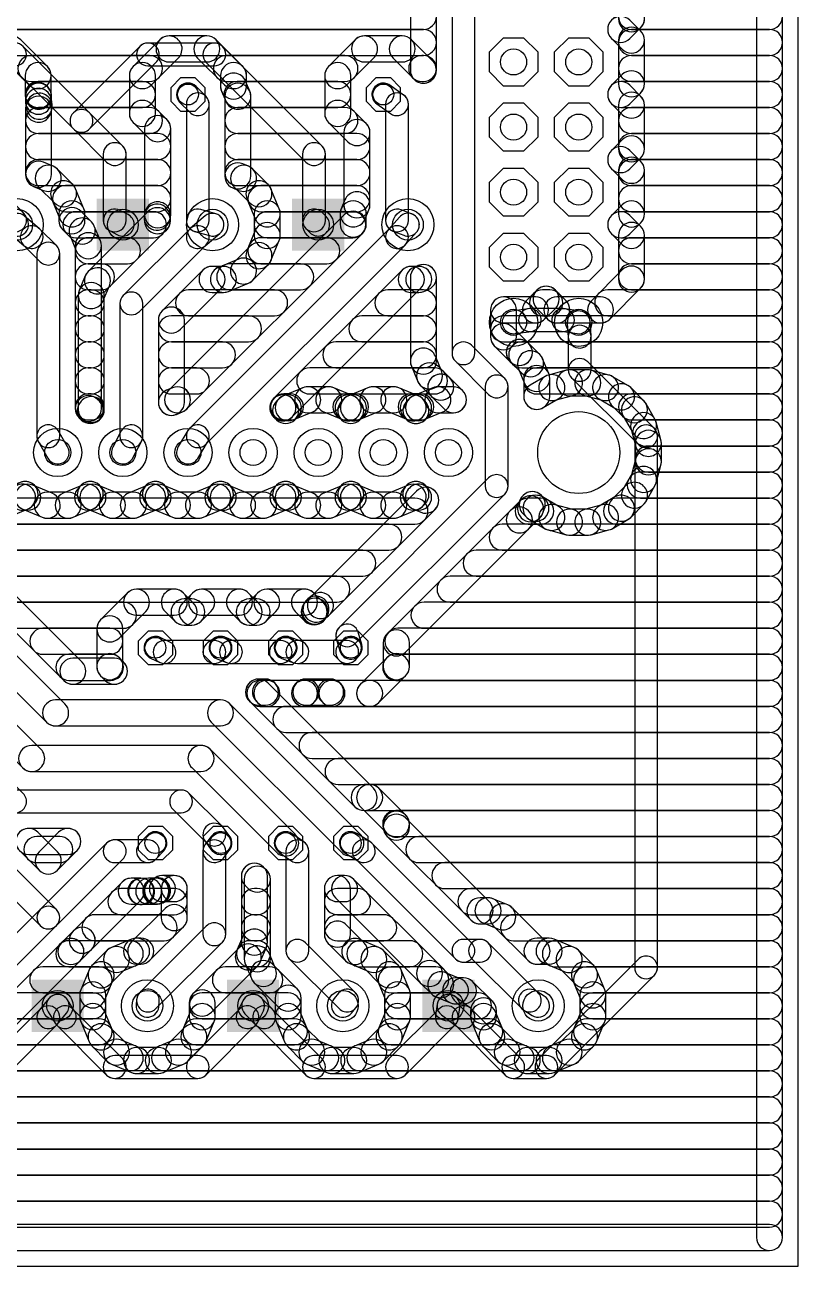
# Model space of a CAD drawing. Extents: x 0 to 108, y 0 to 85.
# Drawn here: x 77.46 to 107.62, y 0 to 48.44 of the extents above; entities that cross this region are included whole.
import ezdxf

# ---------------------------------------------------------------- set-up
doc = ezdxf.new("R2010")
doc.units = 0
for name, color, linetype in [('16', 174, 'CONTINUOUS'), ('17', 94, 'CONTINUOUS'), ('20', 178, 'CONTINUOUS'), ('44', 250, 'CONTINUOUS')]:
    doc.layers.add(name, color=color, linetype=linetype)

# ---------------------------------------------------------------- blocks, each defined once
blk = doc.blocks.new('OCTAGONP')
blk.add_lwpolyline([(-0.5, -0.2071), (-0.5, 0.2071), (-0.2071, 0.5), (0.2071, 0.5), (0.5, 0.2071), (0.5, -0.2071), (0.2071, -0.5), (-0.2071, -0.5)], close=True)
blk = doc.blocks.new('ROUNDP')
blk.add_circle((0, 0), 0.5)
blk = doc.blocks.new('SQUAREP')
blk.add_solid([(-0.5, -0.5), (0.5, -0.5), (-0.5, 0.5), (0.5, 0.5)])

msp = doc.modelspace()

# ---------------------------------------------------------------- linework, layer by layer
at = {"layer": '16'}
for points in [[(105.9944, 83.9624), (105.9944, 1.1176, 1), (107.0104, 1.1176), (107.0104, 83.9624, 1)], [(94.1197, 50.5206), (94.1197, 35.6235, 1), (95.0087, 35.6235), (95.0087, 50.5206, 1)], [(101.6254, 48.6778), (101.6254, 50.3822, 1), (100.6094, 50.3822), (100.6094, 48.6778, 1)], [(92.4941, 49.8736), (92.4941, 46.6724, 1), (93.5101, 46.6724), (93.5101, 49.8736, 1)], [(63.2834, 48.26), (93.0021, 48.26, 1), (93.0021, 49.276), (63.2834, 49.276, 1)], [(101.0588, 47.9008), (101.4766, 48.3186, 1), (100.7582, 49.037), (100.3404, 48.6192, 1)], [(101.1174, 48.26), (106.5024, 48.26, 1), (106.5024, 49.276), (101.1174, 49.276, 1)], [(101.4766, 48.2014), (101.0588, 48.6192, 1), (100.3404, 47.9008), (100.7582, 47.483, 1)], [(62.2674, 47.244), (93.0021, 47.244, 1), (93.0021, 48.26), (62.2674, 48.26, 1)], [(78.3372, 46.8157), (77.2957, 47.8572, 1), (76.5773, 47.1388), (77.6188, 46.0973, 1)], [(82.7243, 47.8572), (81.6828, 46.8157, 1), (82.4012, 46.0973), (83.4427, 47.1388, 1)], [(84.5565, 48.006), (83.0835, 48.006, 1), (83.0835, 46.99), (84.5565, 46.99, 1)], [(85.9572, 46.8157), (84.9157, 47.8572, 1), (84.1973, 47.1388), (85.2388, 46.0973, 1)], [(90.3443, 47.8572), (89.3028, 46.8157, 1), (90.0212, 46.0973), (91.0627, 47.1388, 1)], [(92.1765, 48.006), (90.7035, 48.006, 1), (90.7035, 46.99), (92.1765, 46.99, 1)], [(93.3613, 47.0316), (92.5357, 47.8572, 1), (91.8173, 47.1388), (92.6429, 46.3132, 1)], [(101.6254, 46.1378), (101.6254, 47.8422, 1), (100.6094, 47.8422), (100.6094, 46.1378, 1)], [(101.1174, 47.244), (106.5024, 47.244, 1), (106.5024, 48.26), (101.1174, 48.26, 1)], [(74.4855, 46.8376), (77.0763, 46.8376, 1), (77.0763, 47.7266), (74.4855, 47.7266, 1)], [(76.762, 46.9678), (79.3528, 44.377, 1), (79.9814, 45.0056), (77.3906, 47.5964, 1)], [(79.9814, 44.377), (82.5722, 46.9678, 1), (81.9436, 47.5964), (79.3528, 45.0056, 1)], [(82.2579, 46.8376), (84.8487, 46.8376, 1), (84.8487, 47.7266), (82.2579, 47.7266, 1)], [(84.5344, 46.9678), (88.4206, 43.0816, 1), (89.0492, 43.7102), (85.163, 47.5964, 1)], [(77.6985, 46.228), (82.3215, 46.228, 1), (82.3215, 47.244), (77.6985, 47.244, 1)], [(85.3185, 46.228), (89.9415, 46.228, 1), (89.9415, 47.244), (85.3185, 47.244, 1)], [(92.9385, 46.228), (93.0021, 46.228, 1), (93.0021, 47.244), (92.9385, 47.244, 1)], [(101.1174, 46.228), (106.5024, 46.228, 1), (106.5024, 47.244), (101.1174, 47.244, 1)], [(78.486, 45.6804), (78.486, 46.4565, 1), (77.47, 46.4565), (77.47, 45.6804, 1)], [(81.534, 46.4565), (81.534, 44.9835, 1), (82.55, 44.9835), (82.55, 46.4565, 1)], [(86.106, 46.0483), (86.106, 46.4565, 1), (85.09, 46.4565), (85.09, 46.0483, 1)], [(86.2324, 45.8441), (86.0673, 46.2427, 1), (85.1287, 45.8539), (85.2938, 45.4553, 1)], [(89.154, 46.4565), (89.154, 44.9835, 1), (90.17, 44.9835), (90.17, 46.4565, 1)], [(101.0588, 45.3608), (101.4766, 45.7786, 1), (100.7582, 46.497), (100.3404, 46.0792, 1)], [(77.978, 45.212), (82.042, 45.212, 1), (82.042, 46.228), (77.978, 46.228, 1)], [(78.46, 45.8441), (78.4473, 45.8748, 1), (77.5087, 45.486), (77.5214, 45.4553, 1)], [(78.4987, 45.4546), (78.4987, 45.6497, 1), (77.4827, 45.6497), (77.4827, 45.4546, 1)], [(84.5153, 45.6533), (84.1343, 46.0343, 1), (83.5057, 45.4057), (83.8867, 45.0247, 1)], [(85.734, 45.212), (89.662, 45.212, 1), (89.662, 46.228), (85.734, 46.228, 1)], [(86.2711, 42.5422), (86.2711, 45.6497, 1), (85.2551, 45.6497), (85.2551, 42.5422, 1)], [(92.2318, 45.7007), (91.6984, 46.0817, 1), (91.1816, 45.3583), (91.715, 44.9773, 1)], [(101.4766, 45.6614), (101.0588, 46.0792, 1), (100.3404, 45.3608), (100.7582, 44.943, 1)], [(100.6996, 45.212), (106.5024, 45.212, 1), (106.5024, 46.228), (100.6996, 46.228, 1)], [(78.5219, 45.3363), (78.4932, 45.5294, 1), (77.4882, 45.3798), (77.517, 45.1868, 1)], [(78.4835, 45.0235), (78.5123, 45.1384, 1), (77.5266, 45.3848), (77.4979, 45.2699, 1)], [(78.4987, 42.6053), (78.4987, 45.1467, 1), (77.4827, 45.1467), (77.4827, 42.6053, 1)], [(84.6455, 40.8051), (84.6455, 45.339, 1), (83.7565, 45.339), (83.7565, 40.8051, 1)], [(92.4179, 40.8051), (92.4179, 45.339, 1), (91.5289, 45.339), (91.5289, 40.8051, 1)], [(101.6254, 43.5978), (101.6254, 45.3022, 1), (100.6094, 45.3022), (100.6094, 43.5978, 1)], [(77.9907, 44.196), (82.3215, 44.196, 1), (82.3215, 45.212), (77.9907, 45.212, 1)], [(79.3528, 44.377), (80.6482, 43.0816, 1), (81.2768, 43.7102), (79.9814, 45.0056, 1)], [(81.6828, 44.6243), (82.2797, 44.0274, 1), (82.9981, 44.7458), (82.4012, 45.3427, 1)], [(85.7631, 44.196), (89.9415, 44.196, 1), (89.9415, 45.212), (85.7631, 45.212, 1)], [(89.3028, 44.6243), (90.0521, 43.875, 1), (90.7705, 44.5934), (90.0212, 45.3427, 1)], [(101.1174, 44.196), (106.5024, 44.196, 1), (106.5024, 45.212), (101.1174, 45.212, 1)], [(82.1309, 44.3866), (82.1309, 41.0235, 1), (83.1469, 41.0235), (83.1469, 44.3866, 1)], [(89.9033, 44.2342), (89.9033, 41.4142, 1), (90.9193, 41.4142), (90.9193, 44.2342, 1)], [(77.9907, 43.18), (82.6389, 43.18, 1), (82.6389, 44.196), (77.9907, 44.196, 1)], [(85.7631, 43.18), (90.4113, 43.18, 1), (90.4113, 44.196), (85.7631, 44.196, 1)], [(101.0588, 42.8208), (101.4766, 43.2386, 1), (100.7582, 43.957), (100.3404, 43.5392, 1)], [(101.1174, 43.18), (106.5024, 43.18, 1), (106.5024, 44.196), (101.1174, 44.196, 1)], [(80.518, 43.3959), (80.518, 40.8051, 1), (81.407, 40.8051), (81.407, 43.3959, 1)], [(88.2904, 43.3959), (88.2904, 40.8051, 1), (89.1794, 40.8051), (89.1794, 43.3959, 1)], [(101.4766, 43.1214), (101.0588, 43.5392, 1), (100.3404, 42.8208), (100.7582, 42.403, 1)], [(77.9907, 42.164), (82.6389, 42.164, 1), (82.6389, 43.18), (77.9907, 43.18, 1)], [(78.563, 42.9181), (78.1851, 43.0746, 1), (77.7963, 42.136), (78.1742, 41.9794, 1)], [(85.7631, 42.164), (90.4113, 42.164, 1), (90.4113, 43.18), (85.7631, 43.18, 1)], [(101.6254, 41.0578), (101.6254, 42.7622, 1), (100.6094, 42.7622), (100.6094, 41.0578, 1)], [(101.1174, 42.164), (106.5024, 42.164, 1), (106.5024, 43.18), (101.1174, 43.18, 1)], [(79.328, 42.2078), (78.7278, 42.808, 1), (78.0094, 42.0896), (78.6096, 41.4894, 1)], [(86.183, 42.9181), (85.9575, 43.0115, 1), (85.5687, 42.0728), (85.7942, 41.9794, 1)], [(86.948, 42.2078), (86.3478, 42.808, 1), (85.6294, 42.0896), (86.2296, 41.4894, 1)], [(79.7629, 41.2588), (79.4381, 42.043, 1), (78.4994, 41.6542), (78.8243, 40.87, 1)], [(79.0485, 41.148), (82.6389, 41.148, 1), (82.6389, 42.164), (79.0485, 42.164, 1)], [(87.3829, 41.2588), (87.0581, 42.043, 1), (86.1194, 41.6542), (86.4443, 40.87, 1)], [(86.6685, 41.148), (90.4113, 41.148, 1), (90.4113, 42.164), (86.6685, 42.164, 1)], [(101.1174, 41.148), (106.5024, 41.148, 1), (106.5024, 42.164), (101.1174, 42.164, 1)], [(77.3906, 41.1194), (76.7429, 41.7671, 1), (76.1143, 41.1385), (76.762, 40.4908, 1)], [(89.942, 41.6086), (89.7971, 41.2588, 1), (90.7357, 40.87), (90.8806, 41.2198, 1)], [(76.6798, 40.6041), (76.7635, 40.439, 1), (77.5565, 40.841), (77.4728, 41.0061, 1)], [(79.8016, 40.7969), (79.8016, 41.0644, 1), (78.7856, 41.0644), (78.7856, 40.7969, 1)], [(80.0552, 40.7538), (79.6528, 41.1562, 1), (78.9344, 40.4377), (79.3368, 40.0353, 1)], [(82.2705, 41.1544), (79.9267, 38.8107, 1), (80.6451, 38.0922), (82.9889, 40.436, 1)], [(80.7574, 40.4107), (81.0749, 40.2456, 1), (81.4851, 41.0344), (81.1676, 41.1995, 1)], [(82.1504, 41.1628), (82.125, 41.0739, 1), (83.1021, 40.7953), (83.1274, 40.8842, 1)], [(82.1089, 40.8764), (82.125, 40.737, 1), (83.1343, 40.8535), (83.1182, 40.9929, 1)], [(84.0791, 40.3776), (84.6581, 40.2125, 1), (84.9019, 41.0675), (84.3229, 41.2326, 1)], [(87.4216, 40.2156), (87.4216, 41.0644, 1), (86.4056, 41.0644), (86.4056, 40.2156, 1)], [(88.4206, 40.4908), (88.5857, 40.3257, 1), (89.2143, 40.9543), (89.0492, 41.1194, 1)], [(89.7584, 41.0644), (89.7584, 40.6595, 1), (90.7744, 40.6595), (90.7744, 41.0644, 1)], [(91.813, 40.3906), (92.2396, 40.2255, 1), (92.5604, 41.0545), (92.1338, 41.2196, 1)], [(101.0588, 40.2808), (101.4766, 40.6986, 1), (100.7582, 41.417), (100.3404, 40.9992, 1)], [(78.013, 40.4951), (77.449, 40.9777, 1), (76.871, 40.3023), (77.435, 39.8197, 1)], [(79.4505, 40.132), (82.4745, 40.132, 1), (82.4745, 41.148), (79.4505, 41.148, 1)], [(80.4031, 40.0148), (80.1653, 40.589, 1), (79.2267, 40.2002), (79.4645, 39.626, 1)], [(89.9072, 41.0188), (83.055, 34.1666, 1), (83.7735, 33.4482), (90.6256, 40.3003, 1)], [(84.4856, 39.816), (85.0646, 40.2986, 1), (84.4954, 40.9814), (83.9164, 40.4988, 1)], [(87.0581, 39.237), (87.3829, 40.0212, 1), (86.4443, 40.41), (86.1194, 39.6258, 1)], [(86.9136, 40.132), (90.2469, 40.132, 1), (90.2469, 41.148), (86.9136, 41.148, 1)], [(92.3064, 39.863), (92.733, 40.3456, 1), (92.067, 40.9344), (91.6404, 40.4518, 1)], [(101.4766, 40.5814), (101.0588, 40.9992, 1), (100.3404, 40.2808), (100.7582, 39.863, 1)], [(100.6996, 40.132), (106.5024, 40.132, 1), (106.5024, 41.148), (100.6996, 41.148, 1)], [(101.6254, 38.5178), (101.6254, 40.2222, 1), (100.6094, 40.2222), (100.6094, 38.5178, 1)], [(77.4097, 39.8431), (78.0574, 39.1954, 1), (78.686, 39.824), (78.0383, 40.4717, 1)], [(80.4418, 33.4658), (80.4418, 39.8204, 1), (79.4258, 39.8204), (79.4258, 33.4658, 1)], [(83.8867, 40.4717), (81.2959, 37.8809, 1), (81.9245, 37.2523), (84.5153, 39.8431, 1)], [(91.6591, 40.4717), (83.8867, 32.6993, 1), (84.5153, 32.0707), (92.2877, 39.8431, 1)], [(77.9272, 39.5097), (77.9272, 32.385, 1), (78.8162, 32.385), (78.8162, 39.5097, 1)], [(79.9338, 39.116), (81.4585, 39.116, 1), (81.4585, 40.132), (79.9338, 40.132, 1)], [(86.3478, 38.472), (86.948, 39.0722, 1), (86.2296, 39.7906), (85.6294, 39.1904, 1)], [(86.6685, 39.116), (89.2309, 39.116, 1), (89.2309, 40.132), (86.6685, 40.132, 1)], [(101.1174, 39.116), (106.5024, 39.116, 1), (106.5024, 40.132), (101.1174, 40.132, 1)], [(85.3988, 38.0371), (86.183, 38.3619, 1), (85.7942, 39.3006), (85.01, 38.9757, 1)], [(79.9338, 38.1), (80.4425, 38.1, 1), (80.4425, 39.116), (79.9338, 39.116, 1)], [(79.8166, 38.6459), (79.5788, 38.0717, 1), (80.5174, 37.6829), (80.7552, 38.2571, 1)], [(83.5315, 36.5603), (85.1184, 38.1472, 1), (84.3999, 38.8656), (82.8131, 37.2788, 1)], [(84.7591, 37.9984), (85.2044, 37.9984, 1), (85.2044, 39.0144), (84.7591, 39.0144, 1)], [(85.4497, 38.1), (88.2149, 38.1, 1), (88.2149, 39.116), (85.4497, 39.116, 1)], [(87.8803, 33.1368), (92.8908, 38.1472, 1), (92.1723, 38.8656), (87.1619, 33.8552, 1)], [(92.5315, 37.9984), (92.8244, 37.9984, 1), (92.8244, 39.0144), (92.5315, 39.0144, 1)], [(93.0188, 38.0371), (93.1965, 38.1107, 1), (92.8077, 39.0493), (92.63, 38.9757, 1)], [(92.4941, 38.58), (92.4941, 35.3128, 1), (93.5101, 35.3128), (93.5101, 38.58, 1)], [(100.2714, 36.9534), (101.4766, 38.1586, 1), (100.7582, 38.877), (99.553, 37.6718, 1)], [(101.1174, 38.1), (106.5024, 38.1, 1), (106.5024, 39.116), (101.1174, 39.116, 1)], [(79.5401, 37.8773), (79.5401, 33.4277, 1), (80.5561, 33.4277), (80.5561, 37.8773, 1)], [(79.9338, 37.084), (80.0481, 37.084, 1), (80.0481, 38.1), (79.9338, 38.1, 1)], [(81.1657, 37.5666), (81.1657, 32.385, 1), (82.0547, 32.385), (82.0547, 37.5666, 1)], [(83.8447, 37.084), (87.1989, 37.084, 1), (87.1989, 38.1), (83.8447, 38.1, 1)], [(91.6171, 37.084), (93.0021, 37.084, 1), (93.0021, 38.1), (91.6171, 38.1, 1)], [(96.6343, 36.2705), (96.6343, 37.3126, 1), (95.6183, 37.3126), (95.6183, 36.2705, 1)], [(96.1263, 36.8046), (97.3722, 36.8046, 1), (97.3722, 37.8206), (96.1263, 37.8206, 1)], [(97.7314, 36.9534), (98.1492, 37.3712, 1), (97.4308, 38.0896), (97.013, 37.6718, 1)], [(97.6516, 37.084), (97.9284, 37.084, 1), (97.9284, 38.1), (97.6516, 38.1, 1)], [(97.4308, 37.3712), (97.8486, 36.9534, 1), (98.567, 37.6718), (98.1492, 38.0896, 1)], [(98.2078, 36.8046), (99.9122, 36.8046, 1), (99.9122, 37.8206), (98.2078, 37.8206, 1)], [(100.1916, 37.084), (106.5024, 37.084, 1), (106.5024, 38.1), (100.1916, 38.1, 1)], [(83.6803, 33.7086), (83.6803, 36.9196, 1), (82.6643, 36.9196), (82.6643, 33.7086, 1)], [(97.0934, 37.3591), (96.4584, 37.2702, 1), (96.5816, 36.3898), (97.2166, 36.4787, 1)], [(98.4504, 37.3634), (97.155, 37.3634, 1), (97.155, 36.4744), (98.4504, 36.4744, 1)], [(98.3863, 36.4791), (98.9959, 36.3902, 1), (99.1241, 37.2698), (98.5145, 37.3587, 1)], [(79.9338, 36.068), (80.0481, 36.068, 1), (80.0481, 37.084), (79.9338, 37.084, 1)], [(83.1723, 36.068), (86.1829, 36.068, 1), (86.1829, 37.084), (83.1723, 37.084, 1)], [(90.6011, 36.068), (93.0021, 36.068, 1), (93.0021, 37.084), (90.6011, 37.084, 1)], [(96.1263, 36.068), (106.5024, 36.068, 1), (106.5024, 37.084), (96.1263, 37.084, 1)], [(99.5416, 36.3014), (99.5035, 36.8602, 1), (98.6165, 36.7998), (98.6546, 36.241, 1)], [(97.1037, 36.0116), (96.4855, 36.6297, 1), (95.7671, 35.9113), (96.3852, 35.2932, 1)], [(99.5426, 34.9758), (99.5426, 36.2712, 1), (98.6536, 36.2712), (98.6536, 34.9758, 1)], [(79.9338, 35.052), (80.0481, 35.052, 1), (80.0481, 36.068), (79.9338, 36.068, 1)], [(83.1723, 35.052), (85.1669, 35.052, 1), (85.1669, 36.068), (83.1723, 36.068, 1)], [(89.5851, 35.052), (93.0021, 35.052, 1), (93.0021, 36.068), (89.5851, 36.068, 1)], [(94.2499, 35.3092), (95.5453, 34.0138, 1), (96.1739, 34.6424), (94.8785, 35.9378, 1)], [(97.5431, 35.5722), (97.1037, 36.0116, 1), (96.3852, 35.2932), (96.8247, 34.8537, 1)], [(96.7445, 36.1604), (96.7445, 36.1604, 1), (96.7445, 35.1444), (96.7445, 35.1444, 1)], [(96.8368, 35.052), (106.5024, 35.052, 1), (106.5024, 36.068), (96.8368, 36.068, 1)], [(92.5328, 35.1184), (92.7706, 34.5442, 1), (93.7092, 34.933), (93.4714, 35.5072, 1)], [(97.891, 34.8332), (97.6532, 35.4074, 1), (96.7146, 35.0186), (96.9524, 34.4444, 1)], [(102.0032, 32.6993), (99.4124, 35.2901, 1), (98.7838, 34.6615), (101.3746, 32.0707, 1)], [(79.9338, 34.036), (80.0481, 34.036, 1), (80.0481, 35.052), (79.9338, 35.052, 1)], [(83.1723, 34.036), (84.1509, 34.036, 1), (84.1509, 35.052), (83.1723, 35.052, 1)], [(88.5691, 34.036), (93.4346, 34.036, 1), (93.4346, 35.052), (88.5691, 35.052, 1)], [(92.8807, 34.3794), (93.3201, 33.94, 1), (94.0386, 34.6584), (93.5991, 35.0979, 1)], [(97.9297, 33.9421), (97.9297, 34.6388, 1), (96.9137, 34.6388), (96.9137, 33.9421, 1)], [(97.4217, 34.036), (106.5024, 34.036, 1), (106.5024, 35.052), (97.4217, 35.052, 1)], [(98.5707, 34.9583), (97.8796, 34.7731, 1), (98.1425, 33.7917), (98.8337, 33.9769, 1)], [(99.4178, 34.9756), (98.7022, 34.9756, 1), (98.7022, 33.9596), (99.4178, 33.9596, 1)], [(100.2404, 34.7731), (99.5493, 34.9583, 1), (99.2863, 33.9769), (99.9775, 33.7917, 1)], [(93.6793, 33.7912), (93.6793, 33.7912, 1), (93.6793, 34.8072), (93.6793, 34.8072, 1)], [(93.3201, 33.94), (93.812, 33.4482, 1), (94.5304, 34.1666), (94.0386, 34.6584, 1)], [(95.4151, 34.3281), (95.4151, 30.4419, 1), (96.3041, 30.4419), (96.3041, 34.3281, 1)], [(97.757, 34.7223), (97.1677, 34.3821, 1), (97.6757, 33.5022), (98.265, 33.8425, 1)], [(100.9826, 34.3646), (100.363, 34.7223, 1), (99.855, 33.8425), (100.4746, 33.4847, 1)], [(101.5938, 33.7779), (101.0879, 34.2838, 1), (100.3694, 33.5654), (100.8754, 33.0594, 1)], [(79.9338, 33.02), (80.0481, 33.02, 1), (80.0481, 34.036), (79.9338, 34.036, 1)], [(80.3692, 33.7488), (80.293, 33.825, 1), (79.5746, 33.1066), (79.6508, 33.0304, 1)], [(79.6889, 33.7869), (79.6508, 33.7488, 1), (80.3692, 33.0304), (80.4073, 33.0685, 1)], [(83.2163, 34.2767), (82.9779, 34.178, 1), (83.3667, 33.2393), (83.6052, 33.3381, 1)], [(83.4143, 34.3154), (83.4108, 34.3154, 1), (83.4108, 33.2994), (83.4143, 33.2994, 1)], [(87.7197, 33.9636), (87.7154, 33.9653, 1), (87.3268, 33.0266), (87.3311, 33.0248, 1)], [(87.9892, 33.7488), (87.8846, 33.8534, 1), (87.1662, 33.135), (87.2708, 33.0304, 1)], [(87.5531, 33.02), (87.8162, 33.02, 1), (87.8162, 34.036), (87.5531, 34.036, 1)], [(87.3754, 33.8534), (87.2708, 33.7488, 1), (87.9892, 33.0304), (88.0938, 33.135, 1)], [(88.2964, 34.2767), (87.5402, 33.9635, 1), (87.929, 33.0248), (88.6852, 33.3381, 1)], [(89.3092, 34.3154), (88.4908, 34.3154, 1), (88.4908, 33.2994), (89.3092, 33.2994, 1)], [(90.2598, 33.9635), (89.5036, 34.2767, 1), (89.1148, 33.3381), (89.871, 33.0248, 1)], [(89.9838, 33.02), (90.3562, 33.02, 1), (90.3562, 34.036), (89.9838, 34.036, 1)], [(90.5292, 33.7488), (90.4246, 33.8534, 1), (89.7062, 33.135), (89.8108, 33.0304, 1)], [(89.9154, 33.8534), (89.8108, 33.7488, 1), (90.5292, 33.0304), (90.6338, 33.135, 1)], [(90.8364, 34.2767), (90.0802, 33.9635, 1), (90.469, 33.0248), (91.2252, 33.3381, 1)], [(91.8492, 34.3154), (91.0308, 34.3154, 1), (91.0308, 33.2994), (91.8492, 33.2994, 1)], [(92.7998, 33.9635), (92.0436, 34.2767, 1), (91.6548, 33.3381), (92.411, 33.0248, 1)], [(92.5238, 33.02), (92.8962, 33.02, 1), (92.8962, 34.036), (92.5238, 34.036, 1)], [(93.0692, 33.7488), (92.9646, 33.8534, 1), (92.2462, 33.135), (92.3508, 33.0304, 1)], [(92.4554, 33.8534), (92.3508, 33.7488, 1), (93.0692, 33.0304), (93.1738, 33.135, 1)], [(93.3764, 34.2767), (92.6202, 33.9635, 1), (93.009, 33.0248), (93.7652, 33.3381, 1)], [(94.1712, 34.3154), (93.5708, 34.3154, 1), (93.5708, 33.2994), (94.1712, 33.2994, 1)], [(101.1253, 33.02), (106.5024, 33.02, 1), (106.5024, 34.036), (101.1253, 34.036, 1)], [(102.0323, 33.053), (101.6746, 33.6726, 1), (100.7947, 33.1646), (101.1525, 32.545, 1)], [(102.2683, 32.2393), (102.0831, 32.9304, 1), (101.1017, 32.6675), (101.2869, 31.9763, 1)], [(101.6693, 32.004), (106.5024, 32.004, 1), (106.5024, 33.02), (101.6693, 33.02, 1)], [(77.9872, 32.162), (78.3555, 31.527, 1), (79.1245, 31.973), (78.7562, 32.608, 1)], [(81.2158, 32.5901), (80.8856, 31.9551, 1), (81.6744, 31.5449), (82.0046, 32.1799, 1)], [(83.8198, 32.6137), (83.4388, 31.9787, 1), (84.2012, 31.5213), (84.5822, 32.1563, 1)], [(102.1334, 11.6586), (102.1334, 32.385, 1), (101.2444, 32.385), (101.2444, 11.6586, 1)], [(102.2856, 31.3922), (102.2856, 32.1078, 1), (101.2696, 32.1078), (101.2696, 31.3922, 1)], [(78.0832, 20.1712), (66.3992, 31.8552, 1), (65.6808, 31.1368), (77.3648, 19.4528, 1)], [(101.7776, 30.988), (106.5024, 30.988, 1), (106.5024, 32.004), (101.7776, 32.004, 1)], [(77.3906, 18.4499), (64.4366, 31.4039, 1), (63.808, 30.7753), (76.762, 17.8213, 1)], [(79.017, 21.9492), (69.625, 31.3412, 1), (68.9066, 30.6228), (78.2986, 21.2308, 1)], [(102.0831, 30.5696), (102.2683, 31.2607, 1), (101.2869, 31.5237), (101.1017, 30.8325, 1)], [(101.6746, 29.8274), (102.0323, 30.447, 1), (101.1525, 30.955), (100.7947, 30.3354, 1)], [(78.686, 13.916), (61.8458, 30.7562, 1), (61.2172, 30.1276), (78.0574, 13.2874, 1)], [(79.6903, 23.5748), (72.7724, 30.4928, 1), (72.0539, 29.7743), (78.9719, 22.8564, 1)], [(77.7246, 29.6466), (77.8292, 29.7512, 1), (77.1108, 30.4696), (77.0062, 30.365, 1)], [(77.1108, 29.7512), (77.2154, 29.6466, 1), (77.9338, 30.365), (77.8292, 30.4696, 1)], [(80.2646, 29.6466), (80.3692, 29.7512, 1), (79.6508, 30.4696), (79.5462, 30.365, 1)], [(79.6508, 29.7512), (79.7554, 29.6466, 1), (80.4738, 30.365), (80.3692, 30.4696, 1)], [(82.8046, 29.6466), (82.9092, 29.7512, 1), (82.1908, 30.4696), (82.0862, 30.365, 1)], [(82.1908, 29.7512), (82.2954, 29.6466, 1), (83.0138, 30.365), (82.9092, 30.4696, 1)], [(85.3446, 29.6466), (85.4492, 29.7512, 1), (84.7308, 30.4696), (84.6262, 30.365, 1)], [(84.7308, 29.7512), (84.8354, 29.6466, 1), (85.5538, 30.365), (85.4492, 30.4696, 1)], [(87.8846, 29.6466), (87.9892, 29.7512, 1), (87.2708, 30.4696), (87.1662, 30.365, 1)], [(87.2708, 29.7512), (87.3754, 29.6466, 1), (88.0938, 30.365), (87.9892, 30.4696, 1)], [(90.4246, 29.6466), (90.5292, 29.7512, 1), (89.8108, 30.4696), (89.7062, 30.365, 1)], [(95.5453, 30.7562), (89.716, 24.9269, 1), (90.3446, 24.2983), (96.1739, 30.1276, 1)], [(89.8108, 29.7512), (89.9154, 29.6466, 1), (90.6338, 30.365), (90.5292, 30.4696, 1)], [(92.9646, 29.6466), (93.0692, 29.7512, 1), (92.3508, 30.4696), (92.2462, 30.365, 1)], [(92.3508, 29.7512), (92.4554, 29.6466, 1), (93.1738, 30.365), (93.0692, 30.4696, 1)], [(101.0879, 29.2162), (101.5938, 29.7221, 1), (100.8754, 30.4406), (100.3694, 29.9346, 1)], [(101.4648, 29.972), (106.5024, 29.972, 1), (106.5024, 30.988), (101.4648, 30.988, 1)], [(76.8036, 29.2233), (77.5598, 29.5365, 1), (77.171, 30.4751), (76.4148, 30.1619, 1)], [(77.3802, 29.5365), (78.1364, 29.2233, 1), (78.5252, 30.1619), (77.769, 30.4751, 1)], [(78.3308, 29.1846), (79.1492, 29.1846, 1), (79.1492, 30.2006), (78.3308, 30.2006, 1)], [(79.3436, 29.2233), (80.0998, 29.5365, 1), (79.711, 30.4751), (78.9548, 30.1619, 1)], [(79.9202, 29.5365), (80.6764, 29.2233, 1), (81.0652, 30.1619), (80.309, 30.4751, 1)], [(80.8708, 29.1846), (81.6892, 29.1846, 1), (81.6892, 30.2006), (80.8708, 30.2006, 1)], [(81.8836, 29.2233), (82.6398, 29.5365, 1), (82.251, 30.4751), (81.4948, 30.1619, 1)], [(82.4602, 29.5365), (83.2164, 29.2233, 1), (83.6052, 30.1619), (82.849, 30.4751, 1)], [(83.4108, 29.1846), (84.2292, 29.1846, 1), (84.2292, 30.2006), (83.4108, 30.2006, 1)], [(84.4236, 29.2233), (85.1798, 29.5365, 1), (84.791, 30.4751), (84.0348, 30.1619, 1)], [(85.0002, 29.5365), (85.7564, 29.2233, 1), (86.1452, 30.1619), (85.389, 30.4751, 1)], [(85.9508, 29.1846), (86.7692, 29.1846, 1), (86.7692, 30.2006), (85.9508, 30.2006, 1)], [(86.9636, 29.2233), (87.7198, 29.5365, 1), (87.331, 30.4751), (86.5748, 30.1619, 1)], [(87.5402, 29.5365), (88.2964, 29.2233, 1), (88.6852, 30.1619), (87.929, 30.4751, 1)], [(88.4908, 29.1846), (89.3092, 29.1846, 1), (89.3092, 30.2006), (88.4908, 30.2006, 1)], [(92.7381, 30.2479), (88.6278, 26.1377, 1), (89.3463, 25.4193), (93.4565, 29.5295, 1)], [(89.5036, 29.2233), (90.2598, 29.5365, 1), (89.871, 30.4751), (89.1148, 30.1619, 1)], [(90.0802, 29.5365), (90.8364, 29.2233, 1), (91.2252, 30.1619), (90.469, 30.4751, 1)], [(91.0308, 29.1846), (91.8492, 29.1846, 1), (91.8492, 30.2006), (91.0308, 30.2006, 1)], [(92.0436, 29.2233), (92.7998, 29.5365, 1), (92.411, 30.4751), (91.6548, 30.1619, 1)], [(92.6202, 29.5365), (92.9029, 29.4194, 1), (93.2917, 30.3581), (93.009, 30.4752, 1)], [(97.1037, 28.7584), (97.5431, 29.1978, 1), (96.8247, 29.9163), (96.3852, 29.4768, 1)], [(97.6532, 29.3626), (97.7194, 29.5223, 1), (96.7807, 29.9111), (96.7145, 29.7514, 1)], [(96.8908, 29.3575), (97.0321, 29.2162, 1), (97.7506, 29.9346), (97.6092, 30.0759, 1)], [(97.1374, 29.1354), (97.757, 28.7777, 1), (98.265, 29.6575), (97.6454, 30.0153, 1)], [(100.363, 28.7777), (100.9826, 29.1354, 1), (100.4746, 30.0153), (99.855, 29.6575, 1)], [(73.0827, 28.956), (92.6726, 28.956, 1), (92.6726, 29.972), (73.0827, 29.972, 1)], [(92.3072, 23.9619), (97.1037, 28.7584, 1), (96.3852, 29.4768), (91.5888, 24.6804, 1)], [(97.0908, 28.956), (97.5843, 28.956, 1), (97.5843, 29.972), (97.0908, 29.972, 1)], [(97.8796, 28.7269), (98.5707, 28.5417, 1), (98.8337, 29.5231), (98.1425, 29.7083, 1)], [(99.5493, 28.5417), (100.2404, 28.7269, 1), (99.9775, 29.7083), (99.2863, 29.5231, 1)], [(100.5357, 28.956), (106.5024, 28.956, 1), (106.5024, 29.972), (100.5357, 29.972, 1)], [(98.7022, 28.5244), (99.4178, 28.5244, 1), (99.4178, 29.5404), (98.7022, 29.5404, 1)], [(74.0987, 27.94), (91.6566, 27.94, 1), (91.6566, 28.956), (74.0987, 28.956, 1)], [(96.0748, 27.94), (106.5024, 27.94, 1), (106.5024, 28.956), (96.0748, 28.956, 1)], [(75.1147, 26.924), (90.6406, 26.924, 1), (90.6406, 27.94), (75.1147, 27.94, 1)], [(95.0588, 26.924), (106.5024, 26.924, 1), (106.5024, 27.94), (95.0588, 27.94, 1)], [(76.1307, 25.908), (89.6246, 25.908, 1), (89.6246, 26.924), (76.1307, 26.924, 1)], [(94.0428, 25.908), (106.5024, 25.908, 1), (106.5024, 26.924), (94.0428, 26.924, 1)], [(81.4543, 26.2672), (80.4128, 25.2257, 1), (81.1312, 24.5073), (82.1727, 25.5488, 1)], [(83.2865, 26.416), (81.8135, 26.416, 1), (81.8135, 25.4), (83.2865, 25.4, 1)], [(84.0267, 25.8862), (83.6457, 26.2672, 1), (82.9273, 25.5488), (83.3083, 25.1678, 1)], [(83.9943, 26.2672), (83.6133, 25.8862, 1), (84.3317, 25.1678), (84.7127, 25.5488, 1)], [(85.8265, 26.416), (84.3535, 26.416, 1), (84.3535, 25.4), (85.8265, 25.4, 1)], [(86.5667, 25.8862), (86.1857, 26.2672, 1), (85.4673, 25.5488), (85.8483, 25.1678, 1)], [(86.5343, 26.2672), (86.1533, 25.8862, 1), (86.8717, 25.1678), (87.2527, 25.5488, 1)], [(88.3665, 26.416), (86.8935, 26.416, 1), (86.8935, 25.4), (88.3665, 25.4, 1)], [(89.1007, 25.8922), (88.7257, 26.2672, 1), (88.0073, 25.5488), (88.3823, 25.1737, 1)], [(88.6698, 26.1753), (88.4949, 26.0354, 1), (89.1293, 25.2418), (89.3043, 25.3817, 1)], [(77.1467, 24.892), (81.3055, 24.892, 1), (81.3055, 25.908), (77.1467, 25.908, 1)], [(83.9725, 26.035), (83.6675, 26.035, 1), (83.6675, 25.019), (83.9725, 25.019, 1)], [(86.5125, 26.035), (86.2075, 26.035, 1), (86.2075, 25.019), (86.5125, 25.019, 1)], [(88.4099, 25.9197), (88.3823, 25.8922, 1), (89.1007, 25.1737), (89.1283, 25.2013, 1)], [(88.3672, 25.8838), (88.3241, 25.8057, 1), (89.214, 25.3154), (89.257, 25.3935, 1)], [(93.0268, 24.892), (106.5024, 24.892, 1), (106.5024, 25.908), (93.0268, 25.908, 1)], [(80.264, 24.8665), (80.264, 23.3935, 1), (81.28, 23.3935), (81.28, 24.8665, 1)], [(78.1627, 23.876), (80.772, 23.876, 1), (80.772, 24.892), (78.1627, 24.892, 1)], [(89.6033, 24.489), (89.743, 24.0064, 1), (90.597, 24.2536), (90.4573, 24.7362, 1)], [(92.456, 23.3935), (92.456, 24.3212, 1), (91.44, 24.3212), (91.44, 23.3935, 1)], [(92.0108, 23.876), (106.5024, 23.876, 1), (106.5024, 24.892), (92.0108, 24.892, 1)], [(83.0928, 24.3681), (82.7372, 24.5332, 1), (82.3628, 23.7268), (82.7184, 23.5617, 1)], [(84.8487, 24.4094), (82.9056, 24.4094, 1), (82.9056, 23.5204), (84.8487, 23.5204, 1)], [(85.0997, 23.5981), (85.341, 23.7632, 1), (84.839, 24.4968), (84.5977, 24.3317, 1)], [(85.6637, 24.3767), (85.2573, 24.5418, 1), (84.9227, 23.7182), (85.3291, 23.5531, 1)], [(87.4395, 24.4094), (85.4964, 24.4094, 1), (85.4964, 23.5204), (87.4395, 23.5204, 1)], [(87.7306, 23.629), (87.9211, 23.7941, 1), (87.3389, 24.4659), (87.1484, 24.3008, 1)], [(88.2382, 24.383), (87.781, 24.5481, 1), (87.479, 23.7119), (87.9362, 23.5468, 1)], [(90.0303, 24.4094), (88.0872, 24.4094, 1), (88.0872, 23.5204), (90.0303, 23.5204, 1)], [(90.3696, 23.6778), (90.5093, 23.8429, 1), (89.8307, 24.4171), (89.691, 24.252, 1)], [(79.1787, 22.86), (80.7975, 22.86, 1), (80.7975, 23.876), (79.1787, 23.876, 1)], [(80.4128, 23.0343), (80.5907, 22.8564, 1), (81.3091, 23.5748), (81.1312, 23.7527, 1)], [(91.2657, 21.9928), (92.3072, 23.0343, 1), (91.5888, 23.7527), (90.5473, 22.7112, 1)], [(91.9225, 22.86), (106.5024, 22.86, 1), (106.5024, 23.876), (91.9225, 23.876, 1)], [(80.9499, 23.7236), (79.3311, 23.7236, 1), (79.3311, 22.7076), (80.9499, 22.7076, 1)], [(91.0502, 18.6472), (86.9354, 22.762, 1), (86.2169, 22.0436), (90.3317, 17.9288, 1)], [(86.5761, 21.8948), (86.8427, 21.8948, 1), (86.8427, 22.9108), (86.5761, 22.9108, 1)], [(86.6269, 21.844), (86.8935, 21.844, 1), (86.8935, 22.86), (86.6269, 22.86, 1)], [(86.4835, 22.0436), (86.5343, 21.9928, 1), (87.2527, 22.7112), (87.202, 22.762, 1)], [(86.8935, 21.844), (88.3665, 21.844, 1), (88.3665, 22.86), (86.8935, 22.86, 1)], [(88.7257, 21.9928), (88.7765, 22.0436, 1), (88.058, 22.762), (88.0072, 22.7112, 1)], [(88.3665, 21.844), (89.4335, 21.844, 1), (89.4335, 22.86), (88.3665, 22.86, 1)], [(88.4173, 21.8948), (89.3827, 21.8948, 1), (89.3827, 22.9108), (88.4173, 22.9108, 1)], [(89.0235, 22.0436), (89.0743, 21.9928, 1), (89.7927, 22.7112), (89.742, 22.762, 1)], [(89.4335, 21.844), (90.9065, 21.844, 1), (90.9065, 22.86), (89.4335, 22.86, 1)], [(90.9065, 21.844), (106.5024, 21.844, 1), (106.5024, 22.86), (90.9065, 22.86, 1)], [(85.09, 22.098), (78.6578, 22.098, 1), (78.6578, 21.082), (85.09, 21.082, 1)], [(90.5292, 16.8692), (85.4492, 21.9492, 1), (84.7308, 21.2308), (89.8108, 16.1508, 1)], [(87.6429, 20.828), (106.5024, 20.828, 1), (106.5024, 21.844), (87.6429, 21.844, 1)], [(88.6589, 19.812), (106.5024, 19.812, 1), (106.5024, 20.828), (88.6589, 20.828, 1)], [(84.328, 20.32), (77.724, 20.32, 1), (77.724, 19.304), (84.328, 19.304, 1)], [(87.9892, 16.8692), (84.6872, 20.1712, 1), (83.9688, 19.4528), (87.2708, 16.1508, 1)], [(89.6749, 18.796), (106.5024, 18.796, 1), (106.5024, 19.812), (89.6749, 19.812, 1)], [(83.5533, 18.5801), (77.0763, 18.5801, 1), (77.0763, 17.6911), (83.5533, 17.6911, 1)], [(85.163, 17.1545), (83.8676, 18.4499, 1), (83.239, 17.8213), (84.5344, 16.5259, 1)], [(90.9065, 18.796), (90.6909, 18.796, 1), (90.6909, 17.78), (90.9065, 17.78, 1)], [(90.6909, 17.78), (106.5024, 17.78, 1), (106.5024, 18.796), (90.6909, 18.796, 1)], [(92.3072, 17.6057), (91.2657, 18.6472, 1), (90.5473, 17.9288), (91.5888, 16.8873, 1)], [(91.9225, 16.764), (106.5024, 16.764, 1), (106.5024, 17.78), (91.9225, 17.78, 1)], [(92.456, 17.1316), (92.456, 17.2465, 1), (91.44, 17.2465), (91.44, 17.1316, 1)], [(95.5705, 14.2276), (92.3072, 17.4909, 1), (91.5888, 16.7724), (94.852, 13.5092, 1)], [(78.7309, 16.17), (77.9682, 16.9327, 1), (77.2498, 16.2143), (78.0125, 15.4516, 1)], [(77.609, 16.0655), (79.1344, 16.0655, 1), (79.1344, 17.0815), (77.609, 17.0815, 1)], [(78.7752, 16.9327), (78.0125, 16.17, 1), (78.7309, 15.4516), (79.4936, 16.2143, 1)], [(82.585, 15.8915), (82.8771, 16.209, 1), (82.2229, 16.811), (81.9308, 16.4935, 1)], [(84.4898, 16.5779), (84.7311, 16.2477, 1), (85.4489, 16.7723), (85.2076, 17.1025, 1)], [(85.2026, 15.9235), (85.4439, 16.241, 1), (84.7361, 16.779), (84.4948, 16.4615, 1)], [(88.3407, 16.5576), (87.8835, 16.8751, 1), (87.3765, 16.1449), (87.8337, 15.8274, 1)], [(90.9136, 16.5694), (90.4056, 16.8869, 1), (89.9344, 16.1331), (90.4424, 15.8156, 1)], [(77.9265, 15.748), (78.8169, 15.748, 1), (78.8169, 16.764), (77.9265, 16.764, 1)], [(78.686, 13.2874), (81.2768, 15.8782, 1), (80.6482, 16.5068), (78.0574, 13.916, 1)], [(80.9625, 15.748), (82.2579, 15.748, 1), (82.2579, 16.637), (80.9625, 16.637, 1)], [(85.2932, 12.954), (85.2932, 16.1925, 1), (84.4042, 16.1925), (84.4042, 12.954, 1)], [(88.5317, 12.3063), (88.5317, 16.1925, 1), (87.6427, 16.1925), (87.6427, 12.3063, 1)], [(94.8785, 12.6206), (90.9923, 16.5068, 1), (90.3637, 15.8782), (94.2499, 11.992, 1)], [(92.8236, 15.748), (106.5024, 15.748, 1), (106.5024, 16.764), (92.8236, 16.764, 1)], [(86.9188, 12.6433), (86.9188, 15.2147, 1), (85.9028, 15.2147), (85.9028, 12.6433, 1)], [(86.0516, 14.8555), (86.1659, 14.7412, 1), (86.8843, 15.4596), (86.77, 15.5739, 1)], [(86.0171, 15.1004), (86.0171, 11.9956, 1), (87.0331, 11.9956), (87.0331, 15.1004, 1)], [(93.8396, 14.732), (106.5024, 14.732, 1), (106.5024, 15.748), (93.8396, 15.748, 1)], [(80.0552, 12.3576), (81.9688, 14.2712, 1), (81.2503, 14.9896), (79.3368, 13.0761, 1)], [(81.6095, 14.1224), (81.9809, 14.1224, 1), (81.9809, 15.1384), (81.6095, 15.1384, 1)], [(81.8062, 14.1534), (81.8378, 14.1418, 1), (82.1872, 15.0958), (82.1556, 15.1074, 1)], [(82.0336, 14.1113), (82.3116, 14.1228, 1), (82.2693, 15.138), (81.9913, 15.1264, 1)], [(82.2904, 14.1224), (82.5686, 14.1224, 1), (82.5686, 15.1384), (82.2904, 15.1384, 1)], [(82.7631, 14.1611), (82.7942, 14.174, 1), (82.4053, 15.1126), (82.3742, 15.0997, 1)], [(82.6209, 14.1357), (82.6545, 14.1371, 1), (82.6123, 15.1523), (82.5786, 15.1509, 1)], [(82.8472, 14.1839), (83.0354, 14.2712, 1), (82.6078, 15.1928), (82.4196, 15.1055, 1)], [(82.8216, 14.224), (83.2865, 14.224, 1), (83.2865, 15.24), (82.8216, 15.24, 1)], [(83.6499, 14.377), (83.65, 14.3772, 1), (82.9232, 15.0871), (82.9231, 15.087, 1)], [(82.7786, 14.7321), (82.7786, 13.601, 1), (83.7946, 13.601), (83.7946, 14.7321, 1)], [(90.1573, 12.9533), (90.1573, 14.732, 1), (89.1413, 14.732), (89.1413, 12.9533, 1)], [(89.6493, 14.224), (89.9294, 14.224, 1), (89.9294, 15.24), (89.6493, 15.24, 1)], [(89.5701, 14.3728), (92.8807, 11.0622, 1), (93.5991, 11.7807), (90.2886, 15.0912, 1)], [(81.2031, 13.716), (83.2866, 13.716, 1), (83.2866, 14.732), (81.2031, 14.732, 1)], [(86.4108, 13.716), (86.5251, 13.716, 1), (86.5251, 14.732), (86.4108, 14.732, 1)], [(89.6493, 13.716), (90.4374, 13.716, 1), (90.4374, 14.732), (89.6493, 14.732, 1)], [(94.8556, 13.716), (106.5024, 13.716, 1), (106.5024, 14.732), (94.8556, 14.732, 1)], [(82.9274, 13.9603), (81.6199, 12.6528, 1), (82.3384, 11.9344), (83.6458, 13.2418, 1)], [(95.5226, 14.3764), (95.2112, 14.3764, 1), (95.2112, 13.3604), (95.5226, 13.3604, 1)], [(96.2912, 14.0999), (95.717, 14.3377, 1), (95.3282, 13.3991), (95.9024, 13.1613, 1)], [(97.793, 12.6528), (96.456, 13.9898, 1), (95.7375, 13.2714), (97.0745, 11.9344, 1)], [(75.4475, 10.0489), (78.686, 13.2874, 1), (78.0574, 13.916), (74.8189, 10.6775, 1)], [(80.1871, 12.7), (82.8936, 12.7, 1), (82.8936, 13.716), (80.1871, 13.716, 1)], [(86.4108, 12.7), (86.5251, 12.7, 1), (86.5251, 13.716), (86.4108, 13.716, 1)], [(89.6493, 12.7), (91.4534, 12.7, 1), (91.4534, 13.716), (89.6493, 13.716, 1)], [(96.5193, 12.7), (106.5024, 12.7, 1), (106.5024, 13.716), (96.5193, 13.716, 1)], [(79.6158, 11.9182), (80.0552, 12.3576, 1), (79.3368, 13.0761), (78.8973, 12.6366, 1)], [(80.204, 12.7168), (80.204, 12.7168, 1), (79.188, 12.7168), (79.188, 12.7168, 1)], [(82.5722, 10.0489), (85.163, 12.6397, 1), (84.5344, 13.2683), (81.9436, 10.6775, 1)], [(86.6423, 11.8747), (86.8801, 12.4489, 1), (85.9415, 12.8377), (85.7037, 12.2635, 1)], [(90.6857, 12.6354), (90.0085, 13.3126, 1), (89.2901, 12.5941), (89.9673, 11.917, 1)], [(77.1128, 9.4152), (79.6158, 11.9182, 1), (78.8973, 12.6366), (76.3944, 10.1337, 1)], [(79.1711, 11.684), (81.5703, 11.684, 1), (81.5703, 12.7), (79.1711, 12.7, 1)], [(79.2566, 11.7694), (79.2566, 11.7694, 1), (79.2566, 12.7854), (79.2566, 12.7854, 1)], [(81.6212, 12.7629), (80.837, 12.4381, 1), (81.2258, 11.4994), (82.01, 11.8243, 1)], [(81.9792, 12.8016), (81.8156, 12.8016, 1), (81.8156, 11.7856), (81.9792, 11.7856, 1)], [(86.2239, 11.684), (86.5251, 11.684, 1), (86.5251, 12.7), (86.2239, 12.7, 1)], [(90.3446, 10.6775), (88.4015, 12.6206, 1), (87.7729, 11.992), (89.716, 10.0489, 1)], [(91.263, 12.4381), (90.5209, 12.7455, 1), (90.1321, 11.8068), (90.8742, 11.4994, 1)], [(90.5297, 11.684), (92.4694, 11.684, 1), (92.4694, 12.7), (90.5297, 12.7, 1)], [(95.2119, 12.7508), (94.5642, 12.7508, 1), (94.5642, 11.8618), (95.2119, 11.8618, 1)], [(97.4693, 10.6775), (95.5262, 12.6206, 1), (94.8976, 11.992), (96.8407, 10.0489, 1)], [(97.9044, 12.8016), (97.4337, 12.8016, 1), (97.4337, 11.7856), (97.9044, 11.7856, 1)], [(98.883, 12.4381), (98.0988, 12.7629, 1), (97.71, 11.8243), (98.4942, 11.4994, 1)], [(98.1497, 11.684), (106.5024, 11.684, 1), (106.5024, 12.7), (98.1497, 12.7, 1)], [(80.6722, 12.328), (80.072, 11.7278, 1), (80.7904, 11.0094), (81.3906, 11.6096, 1)], [(84.7328, 9.9105), (86.5322, 11.7099, 1), (85.8138, 12.4284), (84.0144, 10.629, 1)], [(86.0558, 11.8012), (86.2936, 11.227, 1), (87.2322, 11.6158), (86.9944, 12.19, 1)], [(92.028, 11.7278), (91.4278, 12.328, 1), (90.7094, 11.6096), (91.3096, 11.0094, 1)], [(99.648, 11.7278), (99.0478, 12.328, 1), (98.3294, 11.6096), (98.9296, 11.0094, 1)], [(78.1551, 10.668), (80.3515, 10.668, 1), (80.3515, 11.684), (78.1551, 11.684, 1)], [(79.9619, 11.563), (79.6371, 10.7788, 1), (80.5757, 10.39), (80.9006, 11.1742, 1)], [(85.2798, 10.668), (87.0084, 10.668, 1), (87.0084, 11.684), (85.2798, 11.684, 1)], [(86.4037, 11.0622), (87.3672, 10.0987, 1), (88.0856, 10.8172), (87.1221, 11.7807, 1)], [(92.4629, 10.7788), (92.1381, 11.563, 1), (91.1994, 11.1742), (91.5243, 10.39, 1)], [(91.7485, 10.668), (93.4854, 10.668, 1), (93.4854, 11.684), (91.7485, 11.684, 1)], [(92.8807, 11.0622), (93.3201, 10.6228, 1), (94.0386, 11.3412), (93.5991, 11.7807, 1)], [(98.117, 7.4581), (102.0032, 11.3443, 1), (101.3746, 11.9729), (97.4884, 8.0867, 1)], [(100.0829, 10.7788), (99.7581, 11.563, 1), (98.8194, 11.1742), (99.1443, 10.39, 1)], [(99.3685, 10.668), (106.5024, 10.668, 1), (106.5024, 11.684), (99.3685, 11.684, 1)], [(93.4849, 10.5127), (94.0591, 10.2749, 1), (94.4479, 11.2135), (93.8737, 11.4513, 1)], [(94.2535, 10.2362), (94.5649, 10.2362, 1), (94.5649, 11.2522), (94.2535, 11.2522, 1)], [(94.2056, 10.385), (94.9872, 9.6034, 1), (95.7056, 10.3219), (94.9241, 11.1034, 1)], [(77.1391, 9.652), (80.1064, 9.652, 1), (80.1064, 10.668), (77.1391, 10.668, 1)], [(79.5984, 10.5844), (79.5984, 9.7356, 1), (80.6144, 9.7356), (80.6144, 10.5844, 1)], [(81.8151, 10.4022), (81.7972, 10.199, 1), (82.6828, 10.121), (82.7007, 10.3242, 1)], [(84.8816, 9.7356), (84.8816, 10.2698, 1), (83.8656, 10.2698), (83.8656, 9.7356, 1)], [(84.3736, 9.652), (87.7264, 9.652, 1), (87.7264, 10.668), (84.3736, 10.668, 1)], [(87.2184, 10.458), (87.2184, 9.7356, 1), (88.2344, 9.7356), (88.2344, 10.458, 1)], [(89.6896, 10.6487), (89.5193, 10.4455, 1), (90.2007, 9.8745), (90.371, 10.0777, 1)], [(92.5016, 9.7356), (92.5016, 10.5844, 1), (91.4856, 10.5844), (91.4856, 9.7356, 1)], [(91.9936, 9.652), (95.1491, 9.652, 1), (95.1491, 10.668), (91.9936, 10.668, 1)], [(96.9194, 9.9863), (97.2444, 9.7831, 1), (97.7156, 10.5369), (97.3906, 10.7401, 1)], [(100.1216, 9.7356), (100.1216, 10.5844, 1), (99.1056, 10.5844), (99.1056, 9.7356, 1)], [(99.6136, 9.652), (106.5024, 9.652, 1), (106.5024, 10.668), (99.6136, 10.668, 1)], [(78.714, 9.4319), (79.0823, 9.8764, 1), (78.3977, 10.4436), (78.0294, 9.9991, 1)], [(79.3957, 9.9521), (79.1163, 10.3966, 1), (78.3637, 9.9234), (78.6431, 9.4789, 1)], [(79.6371, 9.5412), (79.9619, 8.757, 1), (80.9006, 9.1458), (80.5757, 9.93, 1)], [(84.5181, 8.757), (84.8429, 9.5412, 1), (83.9043, 9.93), (83.5794, 9.1458, 1)], [(86.5439, 9.5213), (86.7598, 9.9658, 1), (85.9602, 10.3542), (85.7443, 9.9097, 1)], [(87.1106, 10.0252), (86.6788, 10.4697, 1), (86.0412, 9.8503), (86.473, 9.4058, 1)], [(87.2571, 9.5412), (87.5819, 8.757, 1), (88.5206, 9.1458), (88.1957, 9.93, 1)], [(92.1381, 8.757), (92.4629, 9.5412, 1), (91.5243, 9.93), (91.1994, 9.1458, 1)], [(94.3565, 9.6526), (94.42, 10.0971, 1), (93.54, 10.2229), (93.4765, 9.7784, 1)], [(94.8334, 10.0692), (94.2492, 10.5137, 1), (93.7108, 9.8063), (94.295, 9.3618, 1)], [(94.8384, 9.9627), (94.8384, 9.7356, 1), (95.8544, 9.7356), (95.8544, 9.9627, 1)], [(94.8771, 9.5412), (95.2019, 8.757, 1), (96.1406, 9.1458), (95.8157, 9.93, 1)], [(99.7581, 8.757), (100.0829, 9.5412, 1), (99.1443, 9.93), (98.8194, 9.1458, 1)], [(78.0574, 10.0298), (76.1143, 8.0867, 1), (76.7429, 7.4581), (78.686, 9.4012, 1)], [(81.2768, 8.0867), (79.3337, 10.0298, 1), (78.7051, 9.4012), (80.6482, 7.4581, 1)], [(85.8298, 10.0298), (83.8867, 8.0867, 1), (84.5153, 7.4581), (86.4584, 9.4012, 1)], [(89.0492, 8.0867), (87.1061, 10.0298, 1), (86.4775, 9.4012), (88.4206, 7.4581, 1)], [(93.6022, 10.0298), (91.6591, 8.0867, 1), (92.2877, 7.4581), (94.2308, 9.4012, 1)], [(94.2499, 9.4012), (96.193, 7.4581, 1), (96.8216, 8.0867), (94.8785, 10.0298, 1)], [(76.5085, 8.636), (80.3514, 8.636, 1), (80.3514, 9.652), (76.5085, 9.652, 1)], [(80.072, 8.5922), (80.6722, 7.992, 1), (81.3906, 8.7104), (80.7904, 9.3106, 1)], [(83.8078, 7.992), (84.408, 8.5922, 1), (83.6896, 9.3106), (83.0894, 8.7104, 1)], [(84.1285, 8.636), (87.9714, 8.636, 1), (87.9714, 9.652), (84.1285, 9.652, 1)], [(87.692, 8.5922), (88.2922, 7.992, 1), (89.0106, 8.7104), (88.4104, 9.3106, 1)], [(91.4278, 7.992), (92.028, 8.5922, 1), (91.3096, 9.3106), (90.7094, 8.7104, 1)], [(91.7485, 8.636), (95.5914, 8.636, 1), (95.5914, 9.652), (91.7485, 9.652, 1)], [(95.312, 8.5922), (95.9122, 7.992, 1), (96.6306, 8.7104), (96.0304, 9.3106, 1)], [(99.0478, 7.992), (99.648, 8.5922, 1), (98.9296, 9.3106), (98.3294, 8.7104, 1)], [(99.3685, 8.636), (106.5024, 8.636, 1), (106.5024, 9.652), (99.3685, 9.652, 1)], [(80.837, 7.8819), (81.6212, 7.5571, 1), (82.01, 8.4957), (81.2258, 8.8206, 1)], [(82.8588, 7.5571), (83.643, 7.8819, 1), (83.2542, 8.8206), (82.47, 8.4957, 1)], [(88.457, 7.8819), (89.2412, 7.5571, 1), (89.63, 8.4957), (88.8458, 8.8206, 1)], [(90.4788, 7.5571), (91.263, 7.8819, 1), (90.8742, 8.8206), (90.09, 8.4957, 1)], [(96.077, 7.8819), (96.8612, 7.5571, 1), (97.25, 8.4957), (96.4658, 8.8206, 1)], [(98.0988, 7.5571), (98.883, 7.8819, 1), (98.4942, 8.8206), (97.71, 8.4957, 1)], [(75.2897, 7.62), (81.5703, 7.62, 1), (81.5703, 8.636), (75.2897, 8.636, 1)], [(81.8156, 7.5184), (82.6644, 7.5184, 1), (82.6644, 8.5344), (81.8156, 8.5344, 1)], [(82.9097, 7.62), (89.1903, 7.62, 1), (89.1903, 8.636), (82.9097, 8.636, 1)], [(89.4356, 7.5184), (90.2844, 7.5184, 1), (90.2844, 8.5344), (89.4356, 8.5344, 1)], [(90.5297, 7.62), (96.8103, 7.62, 1), (96.8103, 8.636), (90.5297, 8.636, 1)], [(97.0556, 7.5184), (97.9044, 7.5184, 1), (97.9044, 8.5344), (97.0556, 8.5344, 1)], [(98.1497, 7.62), (106.5024, 7.62, 1), (106.5024, 8.636), (98.1497, 8.636, 1)], [(84.201, 8.2169), (80.9625, 8.2169, 1), (80.9625, 7.3279), (84.201, 7.3279, 1)], [(91.9734, 8.2169), (88.7349, 8.2169, 1), (88.7349, 7.3279), (91.9734, 7.3279, 1)], [(96.5073, 7.3279), (97.8027, 7.3279, 1), (97.8027, 8.2169), (96.5073, 8.2169, 1)], [(57.8986, 6.604), (106.5024, 6.604, 1), (106.5024, 7.62), (57.8986, 7.62, 1)], [(56.8826, 5.588), (106.5024, 5.588, 1), (106.5024, 6.604), (56.8826, 6.604, 1)], [(55.7638, 4.572), (106.5024, 4.572, 1), (106.5024, 5.588), (55.7638, 5.588, 1)], [(1.1176, 3.556), (106.5024, 3.556, 1), (106.5024, 4.572), (1.1176, 4.572, 1)], [(1.1176, 2.54), (106.5024, 2.54, 1), (106.5024, 3.556), (1.1176, 3.556, 1)], [(1.1176, 1.524), (106.5024, 1.524, 1), (106.5024, 2.54), (1.1176, 2.54, 1)], [(106.5024, 1.6256), (1.1176, 1.6256, 1), (1.1176, 0.6096), (106.5024, 0.6096, 1)]]:
    msp.add_lwpolyline(points, format="xyb", close=True, dxfattribs=at)
at = {"layer": '20'}
for p, q in [((107.62, 0), (107.62, 85.08)), ((0, 0), (107.62, 0))]:
    msp.add_line(p, q, dxfattribs=at)
msp.add_circle((99.06, 31.75), 1.6, dxfattribs=at)
at = {"layer": '44'}
for centre, radius in [((96.52, 46.99), 0.508), ((99.06, 46.99), 0.508), ((83.82, 45.72), 0.4064), ((91.44, 45.72), 0.4064), ((96.52, 44.45), 0.508), ((99.06, 44.45), 0.508), ((96.52, 41.91), 0.508), ((99.06, 41.91), 0.508), ((77.16, 40.64), 0.6), ((81.28, 40.64), 0.6), ((84.78, 40.64), 0.6), ((88.9, 40.64), 0.6), ((92.4, 40.64), 0.6), ((96.52, 39.37), 0.508), ((99.06, 39.37), 0.508), ((96.52, 36.83), 0.508), ((99.06, 36.83), 0.508), ((78.74, 31.75), 0.508), ((81.28, 31.75), 0.508), ((83.82, 31.75), 0.508), ((86.36, 31.75), 0.508), ((88.9, 31.75), 0.508), ((91.44, 31.75), 0.508), ((93.98, 31.75), 0.508), ((82.55, 24.13), 0.4064), ((85.09, 24.13), 0.4064), ((87.63, 24.13), 0.4064), ((90.17, 24.13), 0.4064), ((82.55, 16.51), 0.4064), ((85.09, 16.51), 0.4064), ((87.63, 16.51), 0.4064), ((90.17, 16.51), 0.4064), ((78.74, 10.16), 0.6), ((82.24, 10.16), 0.6), ((86.36, 10.16), 0.6), ((89.86, 10.16), 0.6), ((93.98, 10.16), 0.6), ((97.48, 10.16), 0.6)]:
    msp.add_circle(centre, radius, dxfattribs=at)

# ---------------------------------------------------------------- block references
at = {"layer": '17'}
for name, p, xscale, yscale, rotation in [('OCTAGONP', (96.52, 46.99), 1.8796, 1.8796, 90), ('OCTAGONP', (99.06, 46.99), 1.8796, 1.8796, 90), ('OCTAGONP', (83.82, 45.72), 1.3208, 1.3208, 270), ('OCTAGONP', (91.44, 45.72), 1.3208, 1.3208, 270), ('OCTAGONP', (96.52, 44.45), 1.8796, 1.8796, 90), ('OCTAGONP', (99.06, 44.45), 1.8796, 1.8796, 90), ('OCTAGONP', (96.52, 41.91), 1.8796, 1.8796, 90), ('OCTAGONP', (99.06, 41.91), 1.8796, 1.8796, 90), ('OCTAGONP', (96.52, 39.37), 1.8796, 1.8796, 90), ('OCTAGONP', (99.06, 39.37), 1.8796, 1.8796, 90), ('ROUNDP', (96.52, 36.83), 1.8796, 1.8796, 90), ('ROUNDP', (99.06, 36.83), 1.8796, 1.8796, 90), ('ROUNDP', (78.74, 31.75), 1.8796, 1.8796, 90), ('ROUNDP', (81.28, 31.75), 1.8796, 1.8796, 90), ('ROUNDP', (83.82, 31.75), 1.8796, 1.8796, 90), ('ROUNDP', (86.36, 31.75), 1.8796, 1.8796, 90), ('ROUNDP', (88.9, 31.75), 1.8796, 1.8796, 90), ('ROUNDP', (91.44, 31.75), 1.8796, 1.8796, 90), ('ROUNDP', (93.98, 31.75), 1.8796, 1.8796, 90), ('OCTAGONP', (82.55, 24.13), 1.3208, 1.3208, 270), ('OCTAGONP', (85.09, 24.13), 1.3208, 1.3208, 270), ('OCTAGONP', (87.63, 24.13), 1.3208, 1.3208, 270), ('OCTAGONP', (90.17, 24.13), 1.3208, 1.3208, 270), ('OCTAGONP', (82.55, 16.51), 1.3208, 1.3208, 270), ('OCTAGONP', (85.09, 16.51), 1.3208, 1.3208, 270), ('OCTAGONP', (87.63, 16.51), 1.3208, 1.3208, 270), ('OCTAGONP', (90.17, 16.51), 1.3208, 1.3208, 270)]:
    msp.add_blockref(name, p, dxfattribs=dict(at, xscale=xscale, yscale=yscale, rotation=rotation))
at = {"layer": '17', "xscale": 2.032, "yscale": 2.032}
for name, p in [('ROUNDP', (77.16, 40.64)), ('SQUAREP', (81.28, 40.64)), ('ROUNDP', (84.78, 40.64)), ('SQUAREP', (88.9, 40.64)), ('ROUNDP', (92.4, 40.64)), ('SQUAREP', (78.74, 10.16)), ('ROUNDP', (82.24, 10.16)), ('SQUAREP', (86.36, 10.16)), ('ROUNDP', (89.86, 10.16)), ('SQUAREP', (93.98, 10.16)), ('ROUNDP', (97.48, 10.16))]:
    msp.add_blockref(name, p, dxfattribs=at)

doc.saveas('drawing.dxf')
